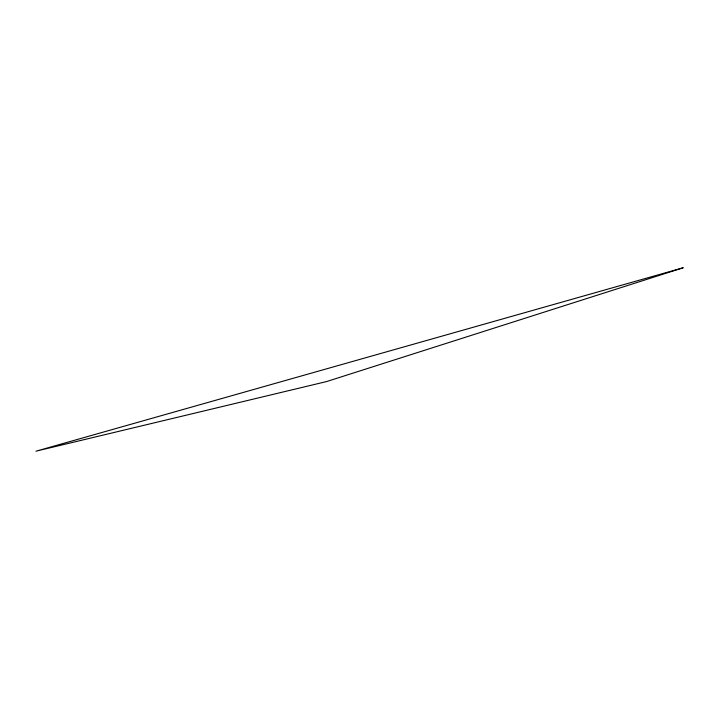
<?xml version="1.0" encoding="UTF-8"?>
<svg xmlns="http://www.w3.org/2000/svg" width="719" height="719" viewBox="0 0 719 719"><rect width="100%" height="100%" fill="white"/><g stroke="black" fill="none" stroke-linecap="round" stroke-linejoin="round"><path stroke-width="1.08" d="M683.05 267.81L326.615 381.555L35.95 451.19L683.05 267.81"/></g></svg>
